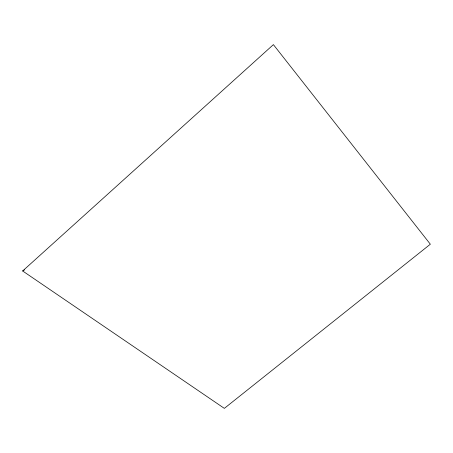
<?xml version="1.0" encoding="UTF-8"?>
<svg xmlns="http://www.w3.org/2000/svg" width="453" height="453" viewBox="0 0 453 453"><rect width="100%" height="100%" fill="white"/><g stroke="black" fill="none" stroke-linecap="round" stroke-linejoin="round"><path stroke-width="0.68" d="M22.65 270.973L273.397 44.626L430.35 244.212L224.343 408.374L22.65 270.973L24.485 269.92"/></g></svg>
